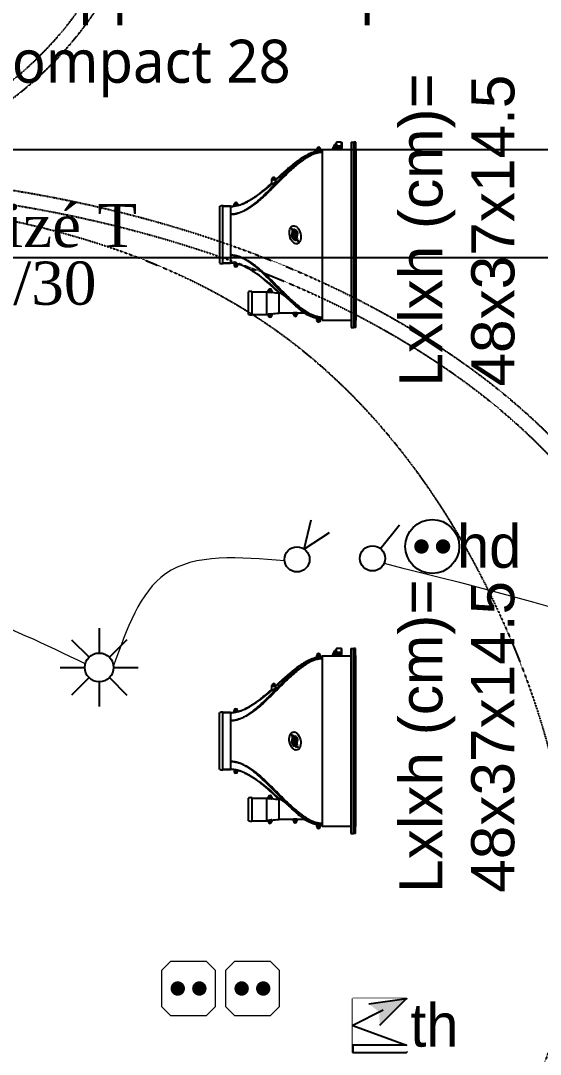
# Model space of a CAD drawing. Header units: millimetres. Extents: x 459337 to 526921, y -375392 to -289779.
# Drawn here: x 470815 to 472259, y -346729 to -343856 of the extents above; entities that cross this region are included whole.
import ezdxf
from ezdxf import colors
from ezdxf.entities.mleader import LeaderData, LeaderLine
from ezdxf.math import Vec2, Vec3

# ---------------------------------------------------------------- set-up
doc = ezdxf.new("R2010")
doc.units = ezdxf.units.MM
doc.set_wipeout_variables(frame=1)
doc.linetypes.add('prlm_ef', pattern=[0.165, 0.1, -0.065])
doc.layers.add('_GAZELEC-BOITE INCORPO', color=36, linetype='Continuous', lineweight=18)
doc.layers.add('_GAZELEC-RESERVATION', color=1, linetype='Continuous', lineweight=18)
for name, color, linetype in [('_GAZELEC-EAU CHAUDE', 1, 'Continuous'), ('prlm-CHAUFF', 30, 'Continuous'), ('prlm-EAU-EF', 161, 'Continuous'), ('prlm-ELEC-CFA', 181, 'Continuous'), ('prlm-ELEC-CFO', 201, 'Continuous'), ('prlm-VMC', 93, 'Continuous')]:
    doc.layers.add(name, color=color, linetype=linetype)
doc.styles.add('Arial', font='arial.ttf')
doc.styles.add('prlm-chauff', font='trebucbi.ttf', dxfattribs={"height": 18})
doc.styles.add('prlm-elec-cfa', font='comic.ttf', dxfattribs={"height": 12})
doc.styles.add('prlm-elec-cfo', font='comic.ttf', dxfattribs={"height": 12})
doc.styles.add('prlm-vmc', font='pala.ttf', dxfattribs={"height": 14})
doc.styles.get("Standard").update_dxf_attribs({"font": 'arial.ttf'})
doc.dimstyles.new('200', dxfattribs={"dimtxt": 150, "dimasz": 25, "dimexe": 50, "dimexo": 50, "dimgap": 20, "dimtad": 1, "dimdec": 0, "dimlfac": 0.1, "dimdsep": 46, "dimtxsty": 'Arial', "dimblk1": 'DOTBLANK', "dimblk2": 'DOTBLANK', "dimsah": 1, "dimcen": 25, "dimclrd": 5, "dimclre": 5, "dimadec": 0, "dimazin": 0, "dimtfac": 1, "dimtdec": 0, "dimtmove": 0, "dimatfit": 3, "dimldrblk": 'DOTBLANK', "dimfxl": 50, "dimtolj": 1, "dimtzin": 0, "dimarcsym": 0})

# ---------------------------------------------------------------- blocks, each defined once
blk = doc.blocks.new('xi.twintop')
at = {"layer": 'prlm-CHAUFF', "ltscale": 50}
for p, q in [((-8, 35.6), (8, 35.6)), ((-7.9, 36.5), (7.9, 36.5)), ((-7.9, 35.6), (-7.9, 33.5)), ((-7.9, 33.5), (-7.9, 35.6)), ((7.9, 35.6), (7.9, 33.5)), ((7.9, 33.5), (7.9, 35.6)), ((-8.61, 31.95), (-8.61, 32.05)), ((-8.61, 32.05), (-8.51, 32.05)), ((-8.51, 31.95), (-8.61, 31.95)), ((-8.51, 32.16), (-8.41, 32.16)), ((-8.51, 32.05), (-8.51, 32.16)), ((-8.51, 31.84), (-8.51, 31.95)), ((-8.41, 31.84), (-8.51, 31.84)), ((-7.9, 32.5), (-8.46, 32.5)), ((-8.41, 32.16), (-8.41, 32.05)), ((-8.41, 32.05), (-8.3, 32.05)), ((-8.3, 31.95), (-8.41, 31.95)), ((-8.41, 31.95), (-8.41, 31.84)), ((-8.3, 32.05), (-8.3, 31.95)), ((-8.16, 31.5), (-7.95, 32.18)), ((-7.9, 32.5), (-7.95, 32.18)), ((-5.67, 33.5), (-7.9, 33.5)), ((5.67, 33.5), (-5.67, 33.5)), ((7.9, 33.5), (5.67, 33.5)), ((7.95, 32.18), (7.9, 32.5)), ((7.9, 32.5), (8.46, 32.5)), ((8.16, 31.5), (7.95, 32.18)), ((8.3, 31.95), (8.3, 32.05)), ((8.3, 32.05), (8.41, 32.05)), ((8.41, 31.95), (8.3, 31.95)), ((8.41, 32.16), (8.51, 32.16)), ((8.41, 32.05), (8.41, 32.16)), ((8.41, 31.84), (8.41, 31.95)), ((8.51, 31.84), (8.41, 31.84)), ((8.51, 32.16), (8.51, 32.05)), ((8.51, 32.05), (8.61, 32.05)), ((8.61, 31.95), (8.51, 31.95)), ((8.51, 31.95), (8.51, 31.84)), ((8.61, 32.05), (8.61, 31.95)), ((-8.46, 31.5), (-8.16, 31.5)), ((8.46, 31.5), (8.16, 31.5)), ((9.12, 29.02), (9.09, 29.02)), ((-15.75, 27.6), (-22.25, 27.6)), ((-22.15, 28.5), (-15.85, 28.5)), ((-22.15, 27.6), (-22.15, 23.5)), ((-22.15, 27.6), (-22.15, 23.5)), ((-15.85, 27.6), (-15.85, 23.5)), ((-15.85, 27.6), (-15.85, 23.5)), ((-9.41, 28.48), (-9.41, 28.48)), ((9.41, 28.48), (9.38, 28.48)), ((-22.4, 23), (-21.97, 23)), ((-15.85, 23.5), (-22.15, 23.5)), ((-21.97, 23), (-21.85, 22.06)), ((-16.15, 22.06), (-16.03, 23)), ((-16.03, 23), (-15.6, 23)), ((-22.56, 22.55), (-22.45, 22.55)), ((-22.56, 22.45), (-22.56, 22.55)), ((-22.45, 22.45), (-22.56, 22.45)), ((-22.45, 22.66), (-22.35, 22.66)), ((-22.45, 22.55), (-22.45, 22.66)), ((-22.45, 22.34), (-22.45, 22.45)), ((-22.35, 22.34), (-22.45, 22.34)), ((-21.85, 22), (-22.4, 22)), ((-22.35, 22.66), (-22.35, 22.55)), ((-22.35, 22.55), (-22.24, 22.55)), ((-22.24, 22.45), (-22.35, 22.45)), ((-22.35, 22.45), (-22.35, 22.34)), ((-22.24, 22.55), (-22.24, 22.45)), ((-21.85, 22.06), (-21.85, 22)), ((-16.2, 19.84), (-14.13, 22)), ((-14.13, 22), (-16.2, 19.84)), ((-16.15, 22), (-16.15, 22.06)), ((-15.6, 22), (-16.15, 22)), ((-15.76, 22.45), (-15.76, 22.55)), ((-15.76, 22.55), (-15.65, 22.55)), ((-15.65, 22.45), (-15.76, 22.45)), ((-15.65, 22.66), (-15.55, 22.66)), ((-15.65, 22.55), (-15.65, 22.66)), ((-15.65, 22.34), (-15.65, 22.45)), ((-15.55, 22.34), (-15.65, 22.34)), ((-15.55, 22.66), (-15.55, 22.55)), ((-15.55, 22.55), (-15.44, 22.55)), ((-15.55, 22.45), (-15.55, 22.34)), ((-15.44, 22.45), (-15.55, 22.45)), ((-15.44, 22.55), (-15.44, 22.45)), ((14.83, 21), (13.83, 22)), ((13.83, 22), (15.44, 22)), ((15.44, 21), (14.83, 21)), ((15.28, 21.45), (15.28, 21.55)), ((15.28, 21.55), (15.39, 21.55)), ((15.39, 21.45), (15.28, 21.45)), ((15.39, 21.66), (15.49, 21.66)), ((15.39, 21.55), (15.39, 21.66)), ((15.39, 21.34), (15.39, 21.45)), ((15.49, 21.34), (15.39, 21.34)), ((15.49, 21.66), (15.49, 21.55)), ((15.49, 21.55), (15.6, 21.55)), ((15.49, 21.45), (15.49, 21.34)), ((15.6, 21.45), (15.49, 21.45)), ((15.6, 21.55), (15.6, 21.45)), ((-21.8, 20), (-16.2, 20)), ((-21.8, 16), (-21.8, 20)), ((-21.8, 16), (-21.8, 20)), ((-16.2, 19.84), (-16.2, 20)), ((-16.2, 19.84), (-16.2, 20)), ((-22.36, 15.45), (-22.36, 15.55)), ((-22.36, 15.55), (-22.25, 15.55)), ((-22.25, 15.45), (-22.36, 15.45)), ((-22.25, 15.66), (-22.15, 15.66)), ((-22.25, 15.55), (-22.25, 15.66)), ((-22.25, 15.34), (-22.25, 15.45)), ((-22.15, 15.34), (-22.25, 15.34)), ((-22.2, 16), (-21.65, 16)), ((-21.65, 15), (-22.2, 15)), ((-22.15, 15.66), (-22.15, 15.55)), ((-22.15, 15.55), (-22.04, 15.55)), ((-22.15, 15.45), (-22.15, 15.34)), ((-22.04, 15.45), (-22.15, 15.45)), ((-22.04, 15.55), (-22.04, 15.45)), ((-21.8, 12.88), (-21.8, 15)), ((-21.8, 12.88), (-21.8, 15)), ((-21.65, 16), (-21.65, 15)), ((-23.96, 8.95), (-23.96, 9.05)), ((-23.96, 9.05), (-23.85, 9.05)), ((-23.85, 8.95), (-23.96, 8.95)), ((-23.85, 9.16), (-23.75, 9.16)), ((-23.85, 9.05), (-23.85, 9.16)), ((-23.85, 8.84), (-23.85, 8.95)), ((-23.75, 8.84), (-23.85, 8.84)), ((-23.8, 9.5), (-23.19, 9.5)), ((-23.75, 9.16), (-23.75, 9.05)), ((-23.75, 9.05), (-23.64, 9.05)), ((-23.75, 8.95), (-23.75, 8.84)), ((-23.64, 8.95), (-23.75, 8.95)), ((-23.64, 9.05), (-23.64, 8.95)), ((23.19, 9.5), (23.8, 9.5)), ((23.64, 8.95), (23.64, 9.05)), ((23.64, 9.05), (23.75, 9.05)), ((23.75, 8.95), (23.64, 8.95)), ((23.75, 9.16), (23.85, 9.16)), ((23.75, 9.05), (23.75, 9.16)), ((23.75, 8.84), (23.75, 8.95)), ((23.85, 8.84), (23.75, 8.84)), ((23.85, 9.16), (23.85, 9.05)), ((23.85, 9.05), (23.96, 9.05)), ((23.85, 8.95), (23.85, 8.84)), ((23.96, 8.95), (23.85, 8.95)), ((23.96, 9.05), (23.96, 8.95)), ((-23.36, 8.5), (-23.8, 8.5)), ((23.7, 8), (-23.7, 8)), ((-23.7, 8), (-23.7, 0)), ((-23.36, 8.42), (-23.36, 8.5)), ((23.36, 8.42), (23.36, 8.5)), ((23.8, 8.5), (23.36, 8.5)), ((23.7, 8), (23.7, 0)), ((24.18, 4.47), (23.7, 4.81)), ((24.06, 4.42), (23.7, 4.66)), ((24.06, 2.6), (24.06, 4.42)), ((24.64, 4.04), (24.06, 4.42)), ((24.2, 4.46), (24.18, 4.47)), ((24.54, 4.24), (24.2, 4.46)), ((24.35, 4.85), (24.33, 4.89)), ((24.35, 4.36), (24.35, 4.85)), ((24.35, 4.85), (24.36, 4.85)), ((24.41, 4.79), (24.43, 4.83)), ((24.41, 4.79), (24.41, 4.32)), ((25.01, 4.43), (24.41, 4.79)), ((24.43, 4.83), (25.04, 4.47)), ((24.64, 4.04), (24.72, 4.01)), ((24.64, 2.6), (24.64, 4.04)), ((24.72, 4.01), (24.72, 2.65)), ((25.04, 4.47), (25.01, 4.43)), ((25.01, 4.25), (25.01, 4.43)), ((25.02, 4.42), (25.01, 4.43)), ((25.06, 4.46), (25.02, 4.42)), ((25.02, 4.42), (25.02, 4.25)), ((25.28, 4.25), (25.02, 4.42)), ((25.04, 4.47), (25.06, 4.46)), ((25.06, 4.46), (25.39, 4.24)), ((25.71, 2.65), (25.71, 4.01)), ((-25.75, 0), (-25.75, -0.73)), ((25.75, 0), (-25.75, 0)), ((23.7, 2.6), (24.06, 2.6)), ((23.7, 2.57), (23.73, 2.6)), ((23.79, 2.6), (23.88, 2.51)), ((23.88, 2.51), (23.97, 2.6)), ((24.04, 2.6), (24.13, 2.51)), ((24.64, 2.6), (24.06, 2.6)), ((24.13, 2.51), (24.22, 2.6)), ((24.18, 2.56), (24.24, 2.51)), ((24.24, 2.51), (24.3, 2.58)), ((24.28, 2.6), (24.37, 2.51)), ((24.37, 2.51), (24.46, 2.6)), ((24.42, 2.57), (24.48, 2.51)), ((24.48, 2.51), (24.56, 2.58)), ((24.54, 2.6), (24.63, 2.51)), ((24.63, 2.51), (24.72, 2.6)), ((24.72, 2.65), (24.64, 2.6)), ((24.64, 2.6), (24.64, 2.6)), ((25.66, 2.6), (24.64, 2.6)), ((24.7, 2.58), (24.77, 2.51)), ((24.72, 2.65), (25.71, 2.65)), ((24.73, 2.6), (24.82, 2.51)), ((24.77, 2.51), (24.79, 2.53)), ((24.82, 2.51), (24.91, 2.6)), ((24.9, 2.59), (24.98, 2.51)), ((24.98, 2.51), (25.07, 2.6)), ((25.02, 2.54), (25.05, 2.51)), ((25.05, 2.51), (25.09, 2.55)), ((25.06, 2.58), (25.13, 2.51)), ((25.13, 2.51), (25.22, 2.6)), ((25.19, 2.57), (25.25, 2.51)), ((25.25, 2.51), (25.34, 2.6)), ((25.27, 2.53), (25.29, 2.51)), ((25.29, 2.51), (25.32, 2.54)), ((25.31, 2.56), (25.36, 2.51)), ((25.36, 2.51), (25.45, 2.6)), ((25.4, 2.55), (25.44, 2.51)), ((25.44, 2.51), (25.53, 2.6)), ((25.48, 2.54), (25.51, 2.51)), ((25.51, 2.51), (25.6, 2.6)), ((25.53, 2.53), (25.55, 2.51)), ((25.55, 2.51), (25.64, 2.6)), ((25.71, 2.65), (25.66, 2.6)), ((25.66, 2.6), (25.66, 2.6)), ((25.75, 0), (25.75, -0.73)), ((-25.75, -0.81), (-25.75, -0.73)), ((-25.75, -0.73), (25.75, -0.73)), ((-25.75, -1.3), (-25.75, -0.81)), ((25.75, -0.81), (-25.75, -0.81)), ((-25.75, -1.3), (25.75, -1.3)), ((23.75, -0.99), (-23.75, -0.99)), ((-23.75, -1.06), (-23.75, -0.99)), ((-23.55, -0.99), (-23.75, -1.06)), ((-23.75, -1.06), (23.75, -1.06)), ((23.75, -1.11), (-23.75, -1.11)), ((-23.75, -1.16), (-23.75, -1.11)), ((-23.59, -1.11), (-23.75, -1.16)), ((-23.75, -1.16), (23.75, -1.16)), ((23.75, -1.2), (-23.75, -1.2)), ((-23.75, -1.23), (-23.75, -1.2)), ((-23.64, -1.2), (-23.75, -1.23)), ((-23.75, -1.23), (23.75, -1.23)), ((23.75, -1.26), (-23.75, -1.26)), ((-23.75, -1.28), (-23.75, -1.26)), ((-23.68, -1.26), (-23.75, -1.28)), ((-23.75, -1.28), (23.75, -1.28)), ((23.75, -1.29), (-23.75, -1.29)), ((-23.75, -1.3), (-23.75, -1.29)), ((-23.73, -1.29), (-23.75, -1.3)), ((-23.75, -1.3), (23.75, -1.3)), ((23.75, -1.06), (23.55, -0.99)), ((23.75, -1.16), (23.59, -1.11)), ((23.75, -1.23), (23.64, -1.2)), ((23.75, -1.28), (23.68, -1.26)), ((23.75, -1.3), (23.73, -1.29)), ((23.75, -0.99), (23.75, -1.06)), ((23.75, -1.11), (23.75, -1.16)), ((23.75, -1.2), (23.75, -1.23)), ((23.75, -1.26), (23.75, -1.28)), ((23.75, -1.29), (23.75, -1.3)), ((25.75, -0.73), (25.75, -0.81)), ((25.75, -1.3), (25.75, -0.81))]:
    blk.add_line(p, q, dxfattribs=at)
for centre, radius in [((-8.46, 32), 0.3), ((-8.46, 32), 0.25), ((8.46, 32), 0.3), ((8.46, 32), 0.25), ((-22.4, 22.5), 0.3), ((-22.4, 22.5), 0.25), ((-15.6, 22.5), 0.3), ((-15.6, 22.5), 0.25), ((15.44, 21.5), 0.3), ((15.44, 21.5), 0.25), ((-22.2, 15.5), 0.3), ((-22.2, 15.5), 0.25), ((-23.8, 9), 0.3), ((-23.8, 9), 0.25), ((23.8, 9), 0.3), ((23.8, 9), 0.25)]:
    blk.add_circle(centre, radius, dxfattribs=at)
for centre, radius, start, end in [((-6.01, 35.83), 2, 160.5755, 186.7441), ((-6.01, 35.83), 2, 160.5755, 186.7441), ((6.01, 35.83), 2, 353.2559, 19.4245), ((6.01, 35.83), 2, 353.2559, 19.4245), ((-8.46, 32), 0.5, 90, 270), ((-15.67, 33.51), 7.77, 352.5456, 359.9423), ((-15.72, 33.51), 7.82, 352.5763, 359.9264), ((-15.07, 33.49), 7.17, 352.0923, 353.5448), ((-15.07, 33.49), 7.17, 353.9053, 0.1157), ((15.11, 33.49), 7.25, 179.9215, 187.8382), ((15.67, 33.51), 7.77, 180.0577, 187.4544), ((15.72, 33.51), 7.82, 180.0736, 187.4237), ((21.1, 34.98), 13.43, 192.9954, 216.0824), ((8.46, 32), 0.5, 270, 90), ((-26.92, 38.17), 20.01, 331.0483, 332.7983), ((-26.92, 38.17), 20.01, 331.0482, 332.7982), ((-19.51, 34.47), 11.74, 332.3321, 345.441), ((-19.16, 34.32), 11.35, 332.1374, 345.6929), ((19.16, 34.32), 11.35, 194.4106, 207.8626), ((26.92, 38.17), 20.01, 207.2018, 208.9518), ((-20.26, 27.83), 2, 160.5755, 186.7441), ((-20.26, 27.83), 2, 160.5755, 186.7441), ((-17.74, 27.83), 2, 353.2559, 19.4245), ((-17.74, 27.83), 2, 353.2559, 19.4245), ((-43.13, 48.06), 39, 319.3887, 329.86), ((-43.13, 48.06), 39, 319.3887, 329.8601), ((43.13, 48.06), 39, 210.1399, 220.6113), ((43.13, 48.06), 39, 212.5506, 220.6113), ((-22.4, 22.5), 0.5, 90, 270), ((-15.6, 22.5), 0.5, 270, 90), ((-22.51, 30.1), 11.66, 315.9701, 320.4245), ((-22.76, 30.33), 11.99, 316.0326, 320.3619), ((22.51, 30.1), 11.66, 219.5755, 224.0299), ((22.76, 30.33), 11.99, 219.6381, 223.9674), ((15.44, 21.5), 0.5, 270, 90), ((-44.74, 40.05), 35.1, 315.7111, 319.5265), ((-22.2, 15.5), 0.5, 90, 270), ((-2.48, -0.77), 23.65, 136.4099, 144.7501), ((-23.8, 9), 0.5, 90, 270), ((-11.41, 6.64), 12.12, 163.7263, 166.3852), ((23.8, 9), 0.5, 270, 90), ((17.64, -7.23), 13.85, 61.9182, 64.0515), ((17.76, -6.88), 13.43, 62.115, 63.7632), ((18.29, -6.04), 12.5, 61.3177, 61.5903), ((24.75, 5.45), 0.703, 233.033, 242.9325), ((24.72, 5.11), 0.448, 214.6713, 225.4982), ((25.88, 4.92), 0.836, 234.1326, 239.2425), ((18.29, -6.04), 12.5, 53.7494, 55.0637)]:
    blk.add_arc(centre, radius, start, end, dxfattribs=at)
blk.add_ellipse((0, 15.55), major_axis=(2.49, 0.57), ratio=0.600775, dxfattribs=at)
for points, knots in [([(-5.67, 33.5), (-5.67, 33.33), (-5.68, 33.16), (-5.7, 32.82), (-5.72, 32.65), (-5.8, 32.15), (-5.87, 31.82), (-6.05, 31.16), (-6.16, 30.84), (-6.41, 30.21), (-6.55, 29.9), (-7, 29), (-7.34, 28.43), (-8.08, 27.34), (-8.47, 26.81), (-9.69, 25.27), (-10.57, 24.3), (-12.38, 22.39), (-13.32, 21.46), (-15.19, 19.6), (-16.12, 18.67), (-17.95, 16.77), (-18.84, 15.8), (-20.08, 14.27), (-20.47, 13.75), (-21.03, 12.94), (-21.21, 12.66), (-21.55, 12.09), (-21.72, 11.8), (-22.17, 10.91), (-22.43, 10.31), (-22.7, 9.36), (-22.77, 9.03), (-22.86, 8.47), (-22.88, 8.24), (-22.89, 8)], [0, 0, 0, 0, 0.015625, 0.015625, 0.03125, 0.03125, 0.0625, 0.0625, 0.09375, 0.09375, 0.125, 0.125, 0.1875, 0.1875, 0.25, 0.25, 0.375, 0.375, 0.5, 0.5, 0.625, 0.625, 0.75, 0.75, 0.8125, 0.8125, 0.84375, 0.84375, 0.875, 0.875, 0.9375, 0.9375, 0.96875, 0.96875, 0.9907189, 0.9907189, 0.9907189, 0.9907189]), ([(-18.04, 17.26), (-16.85, 18.51), (-15.59, 19.7), (-13.1, 22.1), (-11.85, 23.3), (-10.07, 25.17), (-9.49, 25.81), (-8.39, 27.13), (-7.87, 27.82), (-7.16, 28.91), (-6.93, 29.29), (-6.52, 30.07), (-6.33, 30.48), (-6.02, 31.31), (-5.89, 31.74), (-5.76, 32.39), (-5.73, 32.61), (-5.69, 32.95), (-5.69, 33.06), (-5.67, 33.28), (-5.67, 33.39), (-5.67, 33.5)], [0, 0, 0, 0, 0.25, 0.25, 0.5, 0.5, 0.625, 0.625, 0.75, 0.75, 0.8125, 0.8125, 0.875, 0.875, 0.9375, 0.9375, 0.96875, 0.96875, 0.984375, 0.984375, 1, 1, 1, 1]), ([(5.67, 33.5), (5.67, 33.33), (5.68, 33.16), (5.71, 32.81), (5.73, 32.64), (5.81, 32.14), (5.88, 31.8), (6.08, 31.14), (6.2, 30.82), (6.47, 30.19), (6.62, 29.88), (7.1, 28.98), (7.46, 28.42), (8.23, 27.34), (8.65, 26.82), (9.93, 25.3), (10.84, 24.34), (12.72, 22.46), (13.69, 21.54), (15.61, 19.69), (16.57, 18.77), (18.43, 16.87), (19.34, 15.9), (20.59, 14.36), (20.99, 13.83), (21.55, 13), (21.73, 12.72), (22.07, 12.15), (22.24, 11.85), (22.69, 10.95), (22.94, 10.33), (23.21, 9.37), (23.28, 9.05), (23.36, 8.48), (23.38, 8.24), (23.39, 8)], [0, 0, 0, 0, 0.015625, 0.015625, 0.03125, 0.03125, 0.0625, 0.0625, 0.09375, 0.09375, 0.125, 0.125, 0.1875, 0.1875, 0.25, 0.25, 0.375, 0.375, 0.5, 0.5, 0.625, 0.625, 0.75, 0.75, 0.8125, 0.8125, 0.84375, 0.84375, 0.875, 0.875, 0.9375, 0.9375, 0.96875, 0.96875, 0.9908046, 0.9908046, 0.9908046, 0.9908046]), ([(22.89, 8), (22.88, 8.24), (22.86, 8.47), (22.77, 9.03), (22.7, 9.36), (22.43, 10.31), (22.17, 10.91), (21.72, 11.8), (21.55, 12.09), (21.21, 12.66), (21.03, 12.94), (20.47, 13.75), (20.08, 14.27), (18.84, 15.8), (17.95, 16.77), (16.12, 18.67), (15.18, 19.6), (13.32, 21.46), (12.38, 22.39), (10.57, 24.3), (9.69, 25.27), (8.47, 26.81), (8.08, 27.34), (7.34, 28.43), (7, 29), (6.55, 29.9), (6.41, 30.21), (6.16, 30.84), (6.05, 31.16), (5.87, 31.82), (5.79, 32.15), (5.72, 32.65), (5.7, 32.82), (5.68, 33.16), (5.67, 33.33), (5.67, 33.5)], [0.0092808, 0.0092808, 0.0092808, 0.0092808, 0.03125, 0.03125, 0.0625, 0.0625, 0.125, 0.125, 0.15625, 0.15625, 0.1875, 0.1875, 0.25, 0.25, 0.375, 0.375, 0.5, 0.5, 0.625, 0.625, 0.75, 0.75, 0.8125, 0.8125, 0.875, 0.875, 0.90625, 0.90625, 0.9375, 0.9375, 0.96875, 0.96875, 0.984375, 0.984375, 1, 1, 1, 1]), ([(-8.9, 29.46), (-9.06, 29.12), (-9.43, 28.41), (-10.08, 27.35), (-10.83, 26.27), (-11.65, 25.18), (-12.54, 24.1), (-13.65, 22.81), (-14.86, 21.46), (-15.81, 20.43), (-16.2, 20)], [0.1568082, 0.1568082, 0.1568082, 0.1568082, 0.2305418, 0.3149874, 0.4025619, 0.4929385, 0.5856877, 0.6803551, 0.8317746, 0.9509578, 0.9509578, 0.9509578, 0.9509578]), ([(14.38, 22), (14.06, 22.36), (13.37, 23.14), (12.33, 24.35), (11.38, 25.54), (10.58, 26.62), (9.93, 27.59), (9.37, 28.52), (9.05, 29.15), (8.91, 29.44)], [0.5730592, 0.5730592, 0.5730592, 0.5730592, 0.626259, 0.6884084, 0.7489718, 0.7930827, 0.8358988, 0.8773199, 0.9123747, 0.9123747, 0.9123747, 0.9123747]), ([(23.19, 9.5), (23.12, 9.79), (23.04, 10.07), (22.86, 10.64), (22.75, 10.92), (22.41, 11.74), (22.14, 12.27), (21.56, 13.3), (21.24, 13.8), (20.57, 14.77), (20.21, 15.25), (19.11, 16.65), (18.33, 17.54), (16.73, 19.29), (15.91, 20.15), (15.09, 21)], [0, 0, 0, 0, 0.0625, 0.0625, 0.125, 0.125, 0.25, 0.25, 0.375, 0.375, 0.5, 0.5, 0.75, 0.75, 1, 1, 1, 1]), ([(21.4, 13.55), (21.3, 13.71), (20.98, 14.2), (20.41, 15.02), (19.67, 15.99), (18.88, 16.96), (17.95, 18.04), (16.9, 19.22), (15.98, 20.24), (15.44, 20.84), (15.29, 21)], [0.1694223, 0.1694223, 0.1694223, 0.1694223, 0.1906001, 0.2339285, 0.2787061, 0.3247019, 0.3716424, 0.4351709, 0.4991397, 0.523565, 0.523565, 0.523565, 0.523565]), ([(-18.04, 17.26), (-17.81, 17.52), (-17.58, 17.79), (-17.17, 18.3), (-16.98, 18.55), (-16.64, 19.03), (-16.49, 19.25), (-16.32, 19.53), (-16.28, 19.62), (-16.22, 19.76), (-16.2, 19.81), (-16.2, 19.84)], [0, 0, 0, 0, 0.25, 0.25, 0.5, 0.5, 0.75, 0.75, 0.875, 0.875, 1, 1, 1, 1]), ([(-23.39, 8), (-23.38, 8.28), (-23.35, 8.55), (-23.25, 9.19), (-23.16, 9.55), (-22.84, 10.61), (-22.54, 11.29), (-21.83, 12.6), (-21.42, 13.22), (-20.56, 14.41), (-20.09, 14.98), (-19.62, 15.54)], [0.0331631, 0.0331631, 0.0331631, 0.0331631, 0.125, 0.125, 0.25, 0.25, 0.5, 0.5, 0.75, 0.75, 1, 1, 1, 1]), ([(-1.94, 14.63), (-1.21, 15.35), (-0.84, 15.44), (-0.45, 15.4), (0.16, 15.33), (0.81, 14.93), (1.54, 15.51)], [0, 0, 0, 0, 0.389075, 0.389075, 0.389075, 1, 1, 1, 1]), ([(-1.63, 15.67), (-0.9, 16.39), (-0.53, 16.49), (-0.14, 16.44), (0.47, 16.38), (1.12, 15.98), (1.85, 16.55)], [0, 0, 0, 0, 0.389075, 0.389075, 0.389075, 1, 1, 1, 1]), ([(-23.19, 9.5), (-23.12, 9.8), (-23.04, 10.09), (-22.9, 10.53), (-22.84, 10.67), (-22.74, 10.96), (-22.68, 11.1), (-22.5, 11.53), (-22.37, 11.8), (-22.1, 12.35), (-21.95, 12.61), (-21.8, 12.88)], [0, 0, 0, 0, 0.25, 0.25, 0.375, 0.375, 0.5, 0.5, 0.75, 0.75, 1, 1, 1, 1]), ([(-21.8, 12.88), (-21.96, 12.6), (-22.11, 12.32), (-22.4, 11.74), (-22.54, 11.45), (-22.78, 10.85), (-22.89, 10.55), (-23.01, 10.17), (-23.03, 10.1), (-23.05, 10.03)], [0, 0, 0, 0, 0.25, 0.25, 0.5, 0.5, 0.75, 0.75, 0.8062429, 0.8062429, 0.8062429, 0.8062429]), ([(24.24, 4.96), (24.23, 4.96), (24.23, 4.96), (24.22, 4.97), (24.2, 4.97), (24.19, 4.97), (24.18, 4.98), (24.16, 4.98), (24.15, 4.98), (24.13, 4.99), (24.11, 4.99), (24.09, 4.99), (24.08, 4.99), (24.05, 4.99), (24.02, 4.99), (23.98, 4.99), (23.93, 4.98), (23.89, 4.98), (23.84, 4.97), (23.78, 4.96), (23.74, 4.95), (23.71, 4.95), (23.7, 4.94)], [0.1059402, 0.1059402, 0.1059402, 0.1059402, 0.1359504, 0.1694868, 0.202886, 0.2361704, 0.2693627, 0.3024859, 0.3355633, 0.3686184, 0.401675, 0.434757, 0.4678887, 0.5010941, 0.5629781, 0.6246926, 0.6863942, 0.7482374, 0.8103737, 0.8729511, 0.9361135, 0.9654522, 0.9654522, 0.9654522, 0.9654522]), ([(23.7, 4.91), (23.71, 4.91), (23.72, 4.91), (23.74, 4.92), (23.78, 4.92), (23.81, 4.93), (23.83, 4.93), (23.86, 4.94), (23.89, 4.94), (23.92, 4.95), (23.94, 4.95), (23.97, 4.95), (23.99, 4.96), (24.02, 4.96), (24.04, 4.96), (24.06, 4.96), (24.08, 4.96), (24.11, 4.96), (24.14, 4.96), (24.18, 4.96), (24.21, 4.95), (24.24, 4.95), (24.26, 4.94), (24.28, 4.93), (24.3, 4.92), (24.32, 4.91), (24.33, 4.9), (24.33, 4.89)], [0.053874, 0.053874, 0.053874, 0.053874, 0.0607104, 0.0907643, 0.1206402, 0.1503557, 0.1799287, 0.2093776, 0.238721, 0.2679778, 0.2971672, 0.3263086, 0.3554219, 0.3845269, 0.4136437, 0.4427926, 0.4719939, 0.5012681, 0.5562327, 0.6110034, 0.6657154, 0.7205017, 0.7754929, 0.8308166, 0.8865967, 0.9429527, 1, 1, 1, 1]), ([(24.35, 4.85), (24.35, 4.86), (24.35, 4.86), (24.34, 4.87), (24.33, 4.88), (24.32, 4.88), (24.31, 4.89), (24.3, 4.89), (24.29, 4.9), (24.28, 4.9), (24.26, 4.91), (24.25, 4.91), (24.23, 4.91), (24.22, 4.92), (24.2, 4.92), (24.18, 4.92), (24.17, 4.92), (24.15, 4.92), (24.12, 4.92), (24.09, 4.92), (24.05, 4.92), (24, 4.92), (23.95, 4.91), (23.9, 4.9), (23.85, 4.89), (23.79, 4.88), (23.74, 4.87), (23.71, 4.86), (23.7, 4.86)], [0, 0, 0, 0, 0.0300773, 0.0600539, 0.0899314, 0.1197114, 0.1493956, 0.1789856, 0.2084831, 0.2378898, 0.2672073, 0.2964374, 0.3255817, 0.3546421, 0.3836203, 0.4125181, 0.4413372, 0.4700795, 0.4987468, 0.5532579, 0.6080368, 0.6630958, 0.7184471, 0.7741027, 0.8300742, 0.8863734, 0.9430116, 0.9677174, 0.9677174, 0.9677174, 0.9677174]), ([(24.65, 4.2), (24.65, 4.2), (24.64, 4.2), (24.64, 4.2), (24.63, 4.2), (24.63, 4.2), (24.62, 4.2), (24.61, 4.21), (24.6, 4.21), (24.59, 4.21), (24.58, 4.22), (24.55, 4.23), (24.54, 4.24), (24.54, 4.24)], [0, 0, 0, 0, 0.061789, 0.122374, 0.182441, 0.242697, 0.303842, 0.366548, 0.43144, 0.49908, 0.668346, 0.832646, 1, 1, 1, 1]), ([(25.45, 4.21), (25.44, 4.21), (25.44, 4.22), (25.43, 4.22), (25.41, 4.23), (25.4, 4.23), (25.39, 4.24), (25.37, 4.24), (25.36, 4.25), (25.34, 4.25), (25.32, 4.25), (25.3, 4.26), (25.29, 4.26), (25.27, 4.26), (25.24, 4.26), (25.22, 4.26), (25.2, 4.26), (25.17, 4.26), (25.13, 4.26), (25.08, 4.26), (25.03, 4.26), (24.97, 4.25), (24.91, 4.24), (24.85, 4.24), (24.79, 4.23), (24.72, 4.21), (24.67, 4.21), (24.65, 4.2)], [0.0304712, 0.0304712, 0.0304712, 0.0304712, 0.0599457, 0.0897682, 0.1195016, 0.1491541, 0.1787343, 0.2082505, 0.2377114, 0.2671256, 0.2965018, 0.3258487, 0.355175, 0.3844897, 0.4138015, 0.4431194, 0.4724522, 0.5018089, 0.5568669, 0.611863, 0.6668562, 0.7219052, 0.7770682, 0.8324028, 0.8879658, 0.9438132, 1, 1, 1, 1]), ([(25.71, 4.01), (25.69, 4.04), (25.65, 4.06), (25.55, 4.09), (25.48, 4.1), (25.35, 4.1), (25.31, 4.1), (25.21, 4.09), (25.16, 4.09), (24.98, 4.06), (24.86, 4.04), (24.72, 4.01)], [0, 0, 0, 0, 0.25, 0.25, 0.5, 0.5, 0.625, 0.625, 0.75, 0.75, 1, 1, 1, 1])]:
    blk.add_open_spline(points, degree=3, knots=knots, dxfattribs=at)
for points in [[(-22.15, 23.5), (-22.15, 23.33), (-22.14, 23.17), (-22.13, 23)], [(-22.15, 23.5), (-22.15, 23.33), (-22.14, 23.17), (-22.13, 23)], [(-15.85, 23.5), (-15.85, 23.33), (-15.86, 23.17), (-15.87, 23)], [(-15.85, 23.5), (-15.85, 23.33), (-15.86, 23.17), (-15.87, 23)], [(-22.01, 22), (-21.91, 21.33), (-21.8, 20.67), (-21.8, 20)], [(-22.01, 22), (-21.91, 21.33), (-21.8, 20.67), (-21.8, 20)], [(-15.99, 22), (-16.09, 21.33), (-16.2, 20.67), (-16.2, 20)], [(-15.99, 22), (-16.09, 21.33), (-16.2, 20.67), (-16.2, 20)], [(-0.55, 15.04), (-0.94, 15.09), (-1.32, 14.99), (-1.94, 14.63)], [(-1.78, 15.16), (-1.06, 15.88), (-0.68, 15.97), (-0.29, 15.93)], [(-0.39, 15.58), (-0.78, 15.62), (-1.16, 15.52), (-1.78, 15.16)], [(-0.23, 16.09), (-0.63, 16.13), (-1.01, 16.03), (-1.63, 15.67)], [(1.54, 15.51), (0.72, 14.57), (0.07, 14.98), (-0.55, 15.04)], [(1.7, 16.04), (0.88, 15.1), (0.23, 15.51), (-0.39, 15.58)], [(-0.29, 15.93), (0.32, 15.87), (0.96, 15.47), (1.7, 16.04)], [(1.85, 16.55), (1.03, 15.62), (0.38, 16.02), (-0.23, 16.09)], [(-23.19, 9.5), (-23.26, 9.17), (-23.32, 8.84), (-23.36, 8.5)], [(23.36, 8.5), (23.32, 8.84), (23.26, 9.17), (23.19, 9.5)]]:
    blk.add_open_spline(points, degree=3, dxfattribs=at)
at = {"layer": 'prlm-CHAUFF', "ltscale": 50, "insert": (-42.19, -13.41), "char_height": 12, "width": 139.7925, "attachment_point": 1}
blk.add_mtext('Lxlxh (cm)= 48x37x14.5', dxfattribs=at)
blk = doc.blocks.new('xi.th-ch')
at = {"layer": 'prlm-CHAUFF', "color": 0, "linetype": 'ByBlock', "lineweight": -2, "flags": 128}
blk.add_lwpolyline([(-7.5, 7.5), (7.5, 7.5), (7.5, -7.5), (-7.5, -7.5)], close=True, dxfattribs=at)
at = {"layer": 'prlm-CHAUFF', "color": 0}
blk.add_lwpolyline([(-7.5, -7.5), (7.5, 7.5)], dxfattribs=at)
blk = doc.blocks.new('xi.TH')
at = {"color": 0, "lineweight": 5}
blk.add_wipeout([(-7.5, -7.5), (7.5, -7.5), (7.5, 7.5), (-7.5, 7.5)], dxfattribs=at).dxf.layer = 'prlm-ELEC-CFA'
at = {"layer": 'prlm-ELEC-CFA', "lineweight": 5}
blk.add_hatch(color=0, dxfattribs=at).paths.add_polyline_path([(-3, 6), (-0.1, 3.7), (0, 0), (7.5, 7.5)])
at = {"layer": 'prlm-ELEC-CFA', "color": 0}
for points in [[(-3, 6), (7.5, 7.5), (0, 0)], [(0.95, 4.23), (-7.5, 0), (7.5, -5.5), (-7.5, -5.5), (-7.5, -7.5), (7.5, -7.5)]]:
    blk.add_lwpolyline(points, dxfattribs=at)
blk = doc.blocks.new('xi.PCHD')
at = {"color": 0, "lineweight": 5}
blk.add_wipeout([(-7.5, -7.5), (7.5, -7.5), (7.5, 7.5), (-7.5, 7.5)], dxfattribs=at).dxf.layer = 'prlm-ELEC-CFO'
at = {"layer": 'prlm-ELEC-CFO', "color": 0, "linetype": 'ByBlock', "lineweight": 5, "const_width": 2}
for points in [[(-4, 0, 1), (-2, 0, 1)], [(2, 0, 1), (4, 0, 1)]]:
    blk.add_lwpolyline(points, format="xyb", close=True, dxfattribs=at)
at = {"layer": 'prlm-ELEC-CFO', "color": 0, "linetype": 'ByBlock', "lineweight": -2}
blk.add_circle((0, 0), 7.5, dxfattribs=at)
blk = doc.blocks.new('xi.SA')
at = {"layer": 'prlm-ELEC-CFO', "color": 0}
blk.add_lwpolyline([(0.2, -1.28), (5.5, 5.28)], dxfattribs=at)
blk.add_circle((-2, -4), 3.5, dxfattribs=at)
blk = doc.blocks.new('xi.PCGTL')
at = {"layer": 'prlm-ELEC-CFO', "color": 0, "lineweight": 0}
blk.add_lwpolyline([(-7.5, -5), (-5, -7.5), (5, -7.5), (7.5, -5), (7.5, 5), (5, 7.5), (-5, 7.5), (-7.5, 5)], close=True, dxfattribs=at)
at = {"layer": 'prlm-ELEC-CFO', "color": 0, "linetype": 'ByBlock', "lineweight": 5, "const_width": 2}
for points in [[(-4, 0, 1), (-2, 0, 1)], [(2, 0, 1), (4, 0, 1)]]:
    blk.add_lwpolyline(points, format="xyb", close=True, dxfattribs=at)
blk = doc.blocks.new('xi.VV')
at = {"layer": 'prlm-ELEC-CFO', "color": 0}
blk.add_lwpolyline([(6.95, 3.42), (0.01, -1.13), (1.91, 6.95)], dxfattribs=at)
blk.add_circle((-2, -4), 3.5, dxfattribs=at)
blk = doc.blocks.new('xi.SPOT')
at = {"color": 0, "lineweight": 5}
blk.add_wipeout([(-4, 0), (-2.83, -2.83), (0, -4), (2.83, -2.83), (4, 0), (2.83, 2.83), (0, 4), (-2.83, 2.83)], dxfattribs=at).dxf.layer = 'prlm-ELEC-CFO'
at = {"layer": 'prlm-ELEC-CFO', "color": 0, "linetype": 'ByBlock', "lineweight": -2, "flags": 128}
for points in [[(0, 10.88), (0, 4)], [(-7.69, 7.69), (-2.83, 2.83)], [(7.69, 7.69), (2.83, 2.83)], [(-10.88, 0), (-4, 0)], [(4, 0), (10.88, 0)], [(-2.83, -2.83), (-7.69, -7.69)], [(2.83, -2.83), (7.69, -7.69)], [(0, -4), (0, -10.88)]]:
    blk.add_lwpolyline(points, dxfattribs=at)
at = {"layer": 'prlm-ELEC-CFO', "color": 0, "linetype": 'ByBlock', "lineweight": -2}
blk.add_circle((0, 0), 4, dxfattribs=at)
blk = doc.blocks.new('_DOTBLANK')
at = {"color": 0, "linetype": 'ByBlock'}
blk.add_line((-0.5, 0), (-1, 0), dxfattribs=at)
blk.add_circle((0, 0), 0.5, dxfattribs=at)
blk = doc.blocks.new('*D118')
at = {"layer": '_GAZELEC-BOITE INCORPO', "color": 5, "lineweight": -2, "transparency": 16777216}
for p, q in [((470259.6, -342196.2), (472811.6, -342196.2)), ((472761.6, -344189.2), (472761.6, -342221.2)), ((470259.6, -344214.2), (472811.6, -344214.2))]:
    blk.add_line(p, q, dxfattribs=at)
at = {"layer": '_GAZELEC-BOITE INCORPO', "color": 5, "lineweight": -2, "transparency": 16777216, "xscale": 25, "yscale": 25, "zscale": 25}
for p, rotation in [((472761.6, -342196.2), 90), ((472761.6, -344214.2), 270)]:
    blk.add_blockref('_DOTBLANK', p, dxfattribs=dict(at, rotation=rotation))
at = {"layer": '_GAZELEC-BOITE INCORPO', "color": 0, "transparency": 16777216, "insert": (472665, -343205.2), "char_height": 150, "attachment_point": 5, "rotation": 90, "style": 'Arial'}
blk.add_mtext('\\A1;202', dxfattribs=at)
blk = doc.blocks.new('*D119')
at = {"layer": '_GAZELEC-BOITE INCORPO', "color": 5, "lineweight": -2, "transparency": 16777216}
for p, q in [((470259.6, -344214.2), (472811.6, -344214.2)), ((472761.6, -344239.2), (472761.6, -344489.2)), ((470259.6, -344514.2), (472811.6, -344514.2))]:
    blk.add_line(p, q, dxfattribs=at)
at = {"layer": '_GAZELEC-BOITE INCORPO', "color": 5, "lineweight": -2, "transparency": 16777216, "xscale": 25, "yscale": 25, "zscale": 25}
for p, rotation in [((472761.6, -344214.2), 90), ((472761.6, -344514.2), 270)]:
    blk.add_blockref('_DOTBLANK', p, dxfattribs=dict(at, rotation=rotation))
at = {"layer": '_GAZELEC-BOITE INCORPO', "color": 0, "transparency": 16777216, "insert": (472665, -344364.2), "char_height": 150, "attachment_point": 5, "rotation": 90, "style": 'Arial'}
blk.add_mtext('\\A1;30', dxfattribs=at)

msp = doc.modelspace()

# ---------------------------------------------------------------- linework, layer by layer
at = {"layer": '_GAZELEC-EAU CHAUDE', "linetype": 'prlm_ef'}
msp.add_open_spline([(470112.091, -344231.348), (470142.367, -344231.375), (470172.38, -344231.399), (470231.765, -344230.274), (470261.136, -344229.124), (470300.825, -344225.994), (470311.465, -344224.996), (470332.855, -344222.615), (470343.604, -344221.224), (470375.686, -344216.402), (470397.021, -344212.296), (470439.475, -344202.374), (470460.593, -344196.557), (470529.59, -344174.71), (470576.765, -344155.194), (470667.978, -344108.493), (470712.015, -344081.31), (470795.549, -344020.274), (470835.046, -343986.423), (470896.554, -343924.708), (470920.141, -343898.344), (470958.61, -343850.234), (470974.187, -343828.991), (471003.408, -343785.356), (471017.05, -343762.968), (471052.877, -343697.932), (471072.563, -343654.122), (471103.963, -343564.259), (471115.679, -343518.207), (471128.291, -343437.668), (471131.275, -343403.474), (471131.976, -343355.836), (471131.801, -343342.524), (471130.688, -343315.866), (471129.751, -343302.5), (471125.834, -343262.374), (471121.749, -343235.587), (471108.494, -343170.921), (471097.888, -343133.24), (471071.76, -343059.979), (471056.236, -343024.4), (471021.019, -342956.665), (471001.325, -342924.51), (470971.693, -342883.201), (470963.182, -342872.038), (470944.621, -342849.145), (470934.502, -342837.51), (470913.679, -342815.153), (470902.977, -342804.431), (470868.461, -342772.121), (470843.623, -342752.095), (470791.418, -342715.668), (470764.049, -342699.268), (470706.879, -342669.783), (470677.078, -342656.699), (470615.182, -342633.573), (470583.088, -342623.532), (470516.788, -342606.231), (470482.582, -342598.971), (470412.268, -342586.964), (470376.16, -342582.217), (470280.063, -342572.771), (470218.764, -342569.817), (470092.81, -342568.414), (470028.155, -342569.963), (469896.425, -342576.291), (469829.35, -342581.069), (469693.693, -342592.554), (469625.111, -342599.26), (469525.92, -342609.354), (469495.561, -342612.496), (469465.179, -342615.64)], degree=3, knots=[0, 0, 0, 0, 90.53099013, 90.53099013, 181.06198025, 181.06198025, 214.43327974, 214.43327974, 248.48601364, 248.48601364, 316.59148142, 316.59148142, 384.69694921, 384.69694921, 540.85190962, 540.85190962, 697.00687003, 697.00687003, 853.16183044, 853.16183044, 959.8552966, 959.8552966, 1039.76502508, 1039.76502508, 1119.67475355, 1119.67475355, 1266.97972913, 1266.97972913, 1414.28470472, 1414.28470472, 1521.16723611, 1521.16723611, 1562.52479516, 1562.52479516, 1603.88235421, 1603.88235421, 1686.59747232, 1686.59747232, 1804.97774295, 1804.97774295, 1923.35801358, 1923.35801358, 2041.73828421, 2041.73828421, 2087.49307153, 2087.49307153, 2138.95882103, 2138.95882103, 2190.42457054, 2190.42457054, 2300.6400987, 2300.6400987, 2410.85562685, 2410.85562685, 2521.07115501, 2521.07115501, 2631.28668316, 2631.28668316, 2741.50221131, 2741.50221131, 2851.71773947, 2851.71773947, 3028.16458487, 3028.16458487, 3204.61143027, 3204.61143027, 3381.05827568, 3381.05827568, 3557.50512108, 3557.50512108, 3635.10822019, 3635.10822019, 3635.10822019, 3635.10822019], dxfattribs=at)
at = {"layer": 'prlm-EAU-EF', "linetype": 'prlm_ef'}
msp.add_spline([(470112.056, -344271.348), (470360.393, -344259.15), (470995.376, -343867.248), (471171.273, -343329.075), (470983.076, -342833.078), (469461.061, -342575.853)], degree=3, dxfattribs=at)
at = {"layer": 'prlm-ELEC-CFO', "lineweight": 13}
for points in [[(470605.582, -344939.665), (470673.363, -344704.343), (470929.303, -344556.409)], [(471548.176, -345356.889), (471217.294, -345393.334), (471072.812, -345649.322)], [(470994.259, -345643.454), (470351.253, -345479.261), (470058.878, -345627.05)]]:
    msp.add_spline(points, degree=3, dxfattribs=at)

# ---------------------------------------------------------------- block references
at = {"layer": 'prlm-CHAUFF', "ltscale": 50, "xscale": 10, "yscale": 10, "zscale": 10}
for p, rotation in [((471733.136, -344450.779), 89.99999333249538), ((471732.884, -345857.838), 90.00000000000118)]:
    msp.add_blockref('xi.twintop', p, dxfattribs=dict(at, rotation=rotation))
at = {"layer": 'prlm-CHAUFF', "xscale": 10, "yscale": 10, "zscale": 10}
msp.add_blockref('xi.th-ch', (471812.679, -346648.113), dxfattribs=at)
at = {"layer": 'prlm-ELEC-CFO', "xscale": 10, "yscale": 10, "zscale": 10}
for name, p in [('xi.VV', (471602.966, -345313.057)), ('xi.PCGTL', (471281.428, -346545.756)), ('xi.PCGTL', (471459.047, -346545.756))]:
    msp.add_blockref(name, p, dxfattribs=at)

# ---------------------------------------------------------------- texts
at = {"layer": 'prlm-CHAUFF', "insert": (470691.362, -343508.476), "char_height": 120, "width": 1804.18078, "attachment_point": 1, "style": 'prlm-chauff'}
msp.add_mtext('Chaudière individuelle Chappée Initiaplus Compact 28 ', dxfattribs=at)
at = {"layer": 'prlm-ELEC-CFO', "lineweight": 20, "insert": (472117.185, -345317.243), "char_height": 120, "attachment_point": 5, "line_spacing_factor": 0.8, "style": 'prlm-elec-cfo', "bg_fill": 3, "box_fill_scale": 1.1, "bg_fill_color": 256, "bg_fill_transparency": 0}
msp.add_mtext('hd', dxfattribs=at)

# ---------------------------------------------------------------- dimensions: what is measured, and where the dimension line sits
at = {"layer": '_GAZELEC-BOITE INCORPO'}
dim = msp.add_linear_dim(base=(472761.608, -342196.151), p1=(470209.595, -344214.249), p2=(470209.595, -342196.151), angle=90, dimstyle='200', dxfattribs=at)
dim.commit()
dim.dimension.update_dxf_attribs({"geometry": '*D118', "text_midpoint": (472665.022, -343205.2)})

# ---------------------------------------------------------------- leaders
at = {"layer": '_GAZELEC-RESERVATION', "color": 6}
ml = msp.add_multileader_mtext('Standard', dxfattribs=at)
ml.set_content('résa n°31\\P300x600 en dalle haute', color=6)
ml.set_leader_properties()
ml.build(insert=Vec2(0, 0))
ml.multileader.update_dxf_attribs({"has_text_frame": 1, "arrow_head_size": 80, "scale": 20})
ctx = ml.context
ctx.base_point, ctx.scale, ctx.char_height, ctx.arrow_head_size, ctx.landing_gap_size, ctx.plane_origin = Vec3(468009.174, -343577.531), 20, 80, 80, 40, Vec3(462300.01, -343379.154)
notes = []
notes.append((ctx, [(0, (1, 1, 0), (469331.762, -343577.531), (-1, 0), 89.845, [(0, [(469551.075, -344189.403)], 0, [])])]))
ctx.mtext.insert, ctx.mtext.width, ctx.mtext.flow_direction = Vec3(468049.174, -343536.822), 1568.85041, 5
for ctx, leaders in notes:
    for number, flags, end, landing, length, lines in leaders:
        leader = LeaderData()
        leader.index, (leader.has_last_leader_line, leader.has_dogleg_vector, leader.attachment_direction) = number, flags
        leader.last_leader_point, leader.dogleg_vector, leader.dogleg_length = Vec3(end), Vec3(landing), length
        for number, points, colour, breaks in lines:
            line = LeaderLine()
            line.index, line.vertices, line.color, line.breaks = number, Vec3.list(points), colors.encode_raw_color(colour), breaks
            leader.lines.append(line)
        ctx.leaders.append(leader)

# ---------------------------------------------------------------- next in the draw order: block references
at = {"layer": 'prlm-ELEC-CFO', "xscale": 10, "yscale": 10, "zscale": 10}
for name, p in [('xi.SPOT', (470958.001, -344528.545)), ('xi.PCHD', (471958.863, -345317.22)), ('xi.SPOT', (471033.016, -345653.35))]:
    msp.add_blockref(name, p, dxfattribs=at)

# ---------------------------------------------------------------- next in the draw order: texts
at = {"layer": 'prlm-CHAUFF', "lineweight": 20, "insert": (471964.764, -346648.134), "char_height": 120, "attachment_point": 5, "line_spacing_factor": 0.8, "style": 'prlm-elec-cfa', "bg_fill": 3, "box_fill_scale": 1.1, "bg_fill_color": 256, "bg_fill_transparency": 0}
msp.add_mtext('th', dxfattribs=at)

# ---------------------------------------------------------------- next in the draw order: block references
at = {"layer": 'prlm-ELEC-CFO', "xscale": 10, "yscale": 10, "zscale": 10}
msp.add_blockref('xi.SA', (471812.87, -345310.19), dxfattribs=at)

# ---------------------------------------------------------------- next in the draw order: texts
at = {"layer": 'prlm-ELEC-CFA', "lineweight": 20, "insert": (471964.764, -346648.134), "char_height": 120, "attachment_point": 5, "line_spacing_factor": 0.8, "style": 'prlm-elec-cfa', "bg_fill": 3, "box_fill_scale": 1.1, "bg_fill_color": 256, "bg_fill_transparency": 0}
msp.add_mtext('th', dxfattribs=at)
at = {"layer": 'prlm-VMC', "ltscale": 25, "insert": (470864.365, -344506.173), "char_height": 120, "width": 586.14744, "attachment_point": 5, "line_spacing_factor": 0.8, "style": 'prlm-vmc', "bg_fill": 2}
msp.add_mtext('Alizé T 5/30', dxfattribs=at)

# ---------------------------------------------------------------- next in the draw order: leaders
at = {"layer": '_GAZELEC-RESERVATION', "color": 6}
ml = msp.add_multileader_mtext('Standard', dxfattribs=at)
ml.set_content('résa n°45\\P300x800 en dalle haute', color=6)
ml.set_leader_properties()
ml.build(insert=Vec2(0, 0))
ml.multileader.update_dxf_attribs({"has_text_frame": 1, "arrow_head_size": 80, "scale": 20})
ctx = ml.context
ctx.base_point, ctx.scale, ctx.char_height, ctx.arrow_head_size, ctx.landing_gap_size, ctx.plane_origin = Vec3(468055.773, -345244.191), 20, 80, 80, 40, Vec3(462346.609, -345045.814)
notes = []
notes.append((ctx, [(1, (1, 1, 0), (467965.928, -345244.191), (1, 0), 89.845, [(0, [(467606.127, -345006.564)], 0, [])])]))
ctx.mtext.insert, ctx.mtext.width, ctx.mtext.flow_direction = Vec3(468095.773, -345203.482), 1568.85041, 5
for ctx, leaders in notes:
    for number, flags, end, landing, length, lines in leaders:
        leader = LeaderData()
        leader.index, (leader.has_last_leader_line, leader.has_dogleg_vector, leader.attachment_direction) = number, flags
        leader.last_leader_point, leader.dogleg_vector, leader.dogleg_length = Vec3(end), Vec3(landing), length
        for number, points, colour, breaks in lines:
            line = LeaderLine()
            line.index, line.vertices, line.color, line.breaks = number, Vec3.list(points), colors.encode_raw_color(colour), breaks
            leader.lines.append(line)
        ctx.leaders.append(leader)

# ---------------------------------------------------------------- next in the draw order: block references
at = {"layer": 'prlm-ELEC-CFA', "xscale": 10, "yscale": 10, "zscale": 10}
msp.add_blockref('xi.TH', (471812.679, -346648.113), dxfattribs=at)

# ---------------------------------------------------------------- next in the draw order: dimensions: what is measured, and where the dimension line sits
at = {"layer": '_GAZELEC-BOITE INCORPO'}
dim = msp.add_linear_dim(base=(472761.608, -344514.243), p1=(470209.595, -344214.249), p2=(470209.596, -344514.243), angle=90, dimstyle='200', dxfattribs=at)
dim.commit()
dim.dimension.update_dxf_attribs({"geometry": '*D119', "text_midpoint": (472664.971, -344364.246)})

# ---------------------------------------------------------------- next in the draw order: leaders
at = {"layer": '_GAZELEC-RESERVATION', "color": 6}
ml = msp.add_multileader_mtext('Standard', dxfattribs=at)
ml.set_content('résa n°46\\P250x250 en dalle haute', color=6)
ml.set_leader_properties()
ml.build(insert=Vec2(0, 0))
ml.multileader.update_dxf_attribs({"has_text_frame": 1, "arrow_head_size": 80, "scale": 20})
ctx = ml.context
ctx.base_point, ctx.scale, ctx.char_height, ctx.arrow_head_size, ctx.landing_gap_size, ctx.plane_origin = Vec3(468055.773, -345654.717), 20, 80, 80, 40, Vec3(462346.609, -345456.34)
notes = []
notes.append((ctx, [(1, (1, 1, 0), (467965.928, -345654.717), (1, 0), 89.845, [(0, [(466814.666, -344562.092)], 0, [])])]))
ctx.mtext.insert, ctx.mtext.width, ctx.mtext.flow_direction = Vec3(468095.773, -345614.035), 1568.85041, 5
for ctx, leaders in notes:
    for number, flags, end, landing, length, lines in leaders:
        leader = LeaderData()
        leader.index, (leader.has_last_leader_line, leader.has_dogleg_vector, leader.attachment_direction) = number, flags
        leader.last_leader_point, leader.dogleg_vector, leader.dogleg_length = Vec3(end), Vec3(landing), length
        for number, points, colour, breaks in lines:
            line = LeaderLine()
            line.index, line.vertices, line.color, line.breaks = number, Vec3.list(points), colors.encode_raw_color(colour), breaks
            leader.lines.append(line)
        ctx.leaders.append(leader)

# ---------------------------------------------------------------- next in the draw order: linework, layer by layer
at = {"layer": '_GAZELEC-EAU CHAUDE', "linetype": 'prlm_ef'}
msp.add_spline([(470107.452, -344280.872), (470375.386, -344284.885), (472549.777, -345356.197), (472441.86, -347319.257), (471674.528, -348370.256), (471423.08, -349321.21)], degree=3, dxfattribs=at)
at = {"layer": 'prlm-EAU-EF', "linetype": 'prlm_ef'}
msp.add_open_spline([(470107.402, -344320.872), (470168.308, -344320.948), (470228.951, -344321.026), (470309.157, -344322.679), (470328.402, -344323.192), (470364.874, -344324.45), (470382.087, -344325.167), (470416.66, -344326.877), (470434.013, -344327.867), (470486.247, -344331.245), (470521.306, -344334.04), (470627.012, -344344.069), (470698.191, -344352.949), (470899.545, -344384.272), (471030.282, -344411.87), (471287.787, -344482.255), (471414.554, -344525.043), (471638.51, -344617.848), (471737.136, -344665.521), (471924.527, -344771.88), (472013.292, -344830.565), (472159.974, -344945.133), (472220.405, -344998.861), (472331.843, -345113.213), (472382.849, -345173.834), (472445.131, -345261.43), (472461.095, -345285.37), (472488.851, -345329.937), (472500.885, -345350.412), (472522.993, -345390.406), (472533.151, -345409.889), (472552.58, -345449.41), (472561.849, -345469.446), (472588.332, -345530.326), (472604.221, -345571.941), (472645, -345694.368), (472665.482, -345777.411), (472694.563, -345947.641), (472703.162, -346034.829), (472708.913, -346211.232), (472706.065, -346300.448), (472689.392, -346478.771), (472675.568, -346567.879), (472637.446, -346743.851), (472613.148, -346830.715), (472554.611, -347000.066), (472520.372, -347082.554), (472471.044, -347182.96), (472460.311, -347203.894), (472440.142, -347241.603), (472430.812, -347258.459), (472411.445, -347292.274), (472401.395, -347309.216), (472380.825, -347342.763), (472370.31, -347359.367), (472338.145, -347408.718), (472315.875, -347441.006), (472250.654, -347531.545), (472206.161, -347588.629), (472115.225, -347701.124), (472068.783, -347756.533), (471976.42, -347867.343), (471930.498, -347922.745), (471841.69, -348035.264), (471798.801, -348092.382), (471726.868, -348198.02), (471696.789, -348245.9), (471660.013, -348311.678), (471651.134, -348328.208), (471638.049, -348353.682), (471633.632, -348362.492), (471624.969, -348380.189), (471620.722, -348389.079), (471608.224, -348415.87), (471600.218, -348433.89), (471577.113, -348488.394), (471562.929, -348525.32), (471525.895, -348630.828), (471505.467, -348700.557), (471469.532, -348842.237), (471454.024, -348914.189), (471425.951, -349059.285), (471413.386, -349132.429), (471395.327, -349242.051), (471389.455, -349278.469), (471383.59, -349314.843)], degree=3, knots=[0, 0, 0, 0, 184.01229934, 184.01229934, 241.96633377, 241.96633377, 293.52705492, 293.52705492, 345.08777608, 345.08777608, 448.20921838, 448.20921838, 654.45210299, 654.45210299, 1029.65258308, 1029.65258308, 1404.85306318, 1404.85306318, 1718.37691828, 1718.37691828, 2031.90077338, 2031.90077338, 2277.40733256, 2277.40733256, 2522.91389175, 2522.91389175, 2612.77336525, 2612.77336525, 2686.94627064, 2686.94627064, 2755.38466059, 2755.38466059, 2823.82305055, 2823.82305055, 2960.69983047, 2960.69983047, 3218.17414131, 3218.17414131, 3475.64845215, 3475.64845215, 3733.12276299, 3733.12276299, 3990.59707383, 3990.59707383, 4248.07138467, 4248.07138467, 4505.54569551, 4505.54569551, 4574.31929659, 4574.31929659, 4630.93663371, 4630.93663371, 4689.13910288, 4689.13910288, 4747.34157206, 4747.34157206, 4863.74651042, 4863.74651042, 5078.72843004, 5078.72843004, 5293.71034966, 5293.71034966, 5508.69226928, 5508.69226928, 5723.6741889, 5723.6741889, 5894.53819577, 5894.53819577, 5951.11136729, 5951.11136729, 5980.76164295, 5980.76164295, 6010.41191861, 6010.41191861, 6069.71246992, 6069.71246992, 6188.31357254, 6188.31357254, 6404.09188042, 6404.09188042, 6619.87018829, 6619.87018829, 6835.64849616, 6835.64849616, 6942.91152875, 6942.91152875, 6942.91152875, 6942.91152875], dxfattribs=at)
msp.add_spline([(470056.557, -344341.834), (470348.781, -344352.604), (471497.474, -344697.596), (472143.783, -345500.511), (472313.709, -346613.619), (471477.691, -347740.057), (470660.562, -348330.267), (470332.213, -348417.829), (470122.412, -348444.397)], degree=3, dxfattribs=at)
at = {"layer": 'prlm-ELEC-CFO', "lineweight": 13}
msp.add_spline([(471825.068, -345363.911), (473322.916, -346002.218), (473889.361, -346832.192)], degree=3, dxfattribs=at)

doc.saveas('drawing.dxf')
